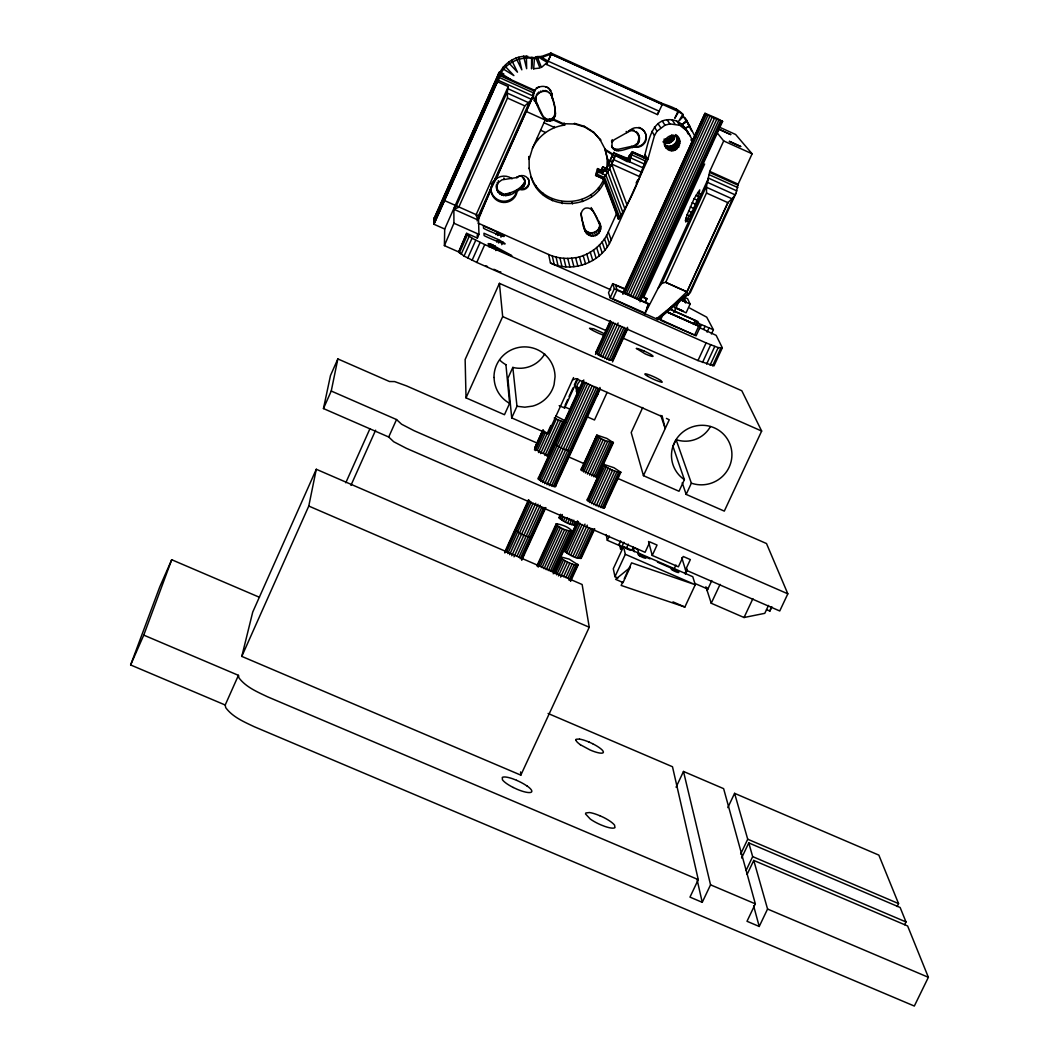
<?xml version="1.0" encoding="UTF-8"?>
<svg xmlns="http://www.w3.org/2000/svg" width="1059" height="1059" viewBox="0 0 1059 1059"><rect width="100%" height="100%" fill="white"/><g stroke="black" fill="none" stroke-linecap="round" stroke-linejoin="round"><path stroke-width="1.5" d="M533.286 97.335L533.432 93.669C534.941 85.633 546.563 83.648 550.654 90.717L548.324 87.765L545.65 86.719M533.286 94.079L533.537 98.275L533.14 96.806C537.601 104.695 540.024 115.405 547.119 121.242L553.42 120.024L564.672 125.108L564.076 123.413M604.001 171.439L597.647 168.593L595.595 175.463L603.246 178.905L618.403 219.12C630.529 201.091 639.848 179.117 646.202 157.95L632.302 151.702L628.9 156.825L631.614 158.201M699.695 327.708L716.162 335.359L722.331 347.802L713.991 365.858L697.974 360.563L476.762 262.433L464.027 256.066L458.732 251.976L444.396 245.622L444.701 229.022L508.241 86.586L497.492 81.742C498.868 80.405 501.516 70.026 498.485 73.428M632.302 151.702L630.039 159.102L631.826 152.748L628.9 156.825M630.939 156.401L631.826 152.748M496.711 188.409L496.578 184.597C494.5 197.014 510.451 198.615 516.858 190.276L516.699 193.413A13.211 13.185 9.2 0 1 491.217 191.983L490.952 188.555A13.211 13.185 9.2 0 1 491.283 186.278M525.026 183.564L524.721 180.361L525.026 183.564L523.755 186.41L517.07 191.494M528.984 159.38L529.076 156.441L529.182 168.659M536.714 103.875L535.695 97.534M534.636 101.346L534.226 99.864L536.291 102.379C532.108 92.543 548.403 86.322 551.805 96.462L551.686 93.218C552.083 102.101 562.329 120.911 546.815 120.236L543.982 118.131L536.132 101.81M544.273 119.138L543.638 116.967L546.47 119.071C559.748 121.864 554.916 101.32 550.587 93.999L550.773 94.555M564.09 123.043L564.315 124.088L553.102 119.018M599.725 226.255L599.301 222.046C602.65 227.314 600.096 235.469 593.384 236.051C581.801 236.422 583.39 220.365 580.729 213.23M606.9 168.977L607.244 158.691L604.901 148.684L608.051 160.571L607.866 166.488M618.403 219.12L618.43 217.995M637.703 143.984L639.08 137.061L636.115 131.501C640.999 135.486 640.602 144.196 634.222 146.486A9.822 9.769 -54.3 0 0 641.913 128.867M444.701 229.022L433.991 224.27L434.283 217.585M716.586 132.097L723.681 140.94L709.755 171.373L706.525 185.987L661.901 283.388L658.01 288.432L644.891 313.729L657.983 319.54L690.243 292.787L736.005 193.254L738.149 184.173L752.115 153.793L735.621 134.493L719.193 127.054M685.477 220.298L685.769 222.019L693.354 209.192L698.424 197.027L699.734 189.865L694.082 198.761L687.132 214.765L685.477 220.298L688.297 221.569M466.662 233.324L458.732 251.976L466.662 233.324L477.384 238.09L478.959 234.37L478.43 215.957L529.579 101.664L532.492 97.521L534.729 89.922M444.396 245.622L453.927 223.237L453.874 209.258L456.27 206.095L507.34 91.656L508.241 86.586M533.657 69.06L534.477 57.676L528.031 57.252L527.739 56.286C516.818 55.465 505.845 61.925 500.483 71.297L500.854 73.323L511.298 79.809M444.542 200.575L455.264 205.34L453.874 209.258L458.719 207.312L507.473 98.077L507.34 91.656M706.525 185.987L706.525 192.95L665.674 282.382L687.026 291.9L727.93 202.587L732.974 197.887L736.005 193.254M599.169 388.944L597.739 394.623L595.965 396.993M663.344 142.065C667.541 146.645 678.091 138.491 673.431 135.552C673.365 140.172 667.66 143.256 663.794 140.648M674.662 135.592C674.345 140.609 668.811 145.335 664.787 140.556L668.785 142.661L670.863 142.33M665.251 145.123L668.004 149.557L667.051 145.957L669.831 150.391L669.01 146.274L671.803 150.722L670.982 146.089L674.292 150.352L672.836 145.401L675.695 149.822L674.464 144.249L678.62 147.122L676.569 140.913L679.468 145.295L676.913 138.954L679.64 141.297L676.741 136.982C678.382 143.243 670.625 148.79 665.251 145.123L666.482 148.273C675.126 156.97 685.928 140.873 675.642 134.572M516.858 190.276L516.501 192.182A13.171 13.145 9.7 0 1 491.098 190.752M241.796 656.395L308.778 506.056L316.284 469.269L582.146 584.515L589.241 627.232L520.829 775.135L241.796 656.395L252.73 612.076L316.284 469.269M616.775 477.966L766.504 543.545L787.83 593.821L779.742 610.977L685.53 569.927L690.349 559.589L683.201 556.465L678.382 566.817L652.238 555.432L657.043 545.054L649.882 541.93L645.077 552.308L406.246 448.261L393.696 441.735L388.706 437.01L323.458 408.562L331.242 391.036L337.847 358.922L389.474 381.518L394.623 381.584L406.537 385.9L538.131 443.522M323.458 408.562L330.487 375.521L337.847 358.922M644.494 163.377L644.931 161.617M453.874 209.258L478.086 220.034C484.109 206.505 488.768 192.103 495.89 179.302L532.492 97.521M643.938 157.963C648.518 143.547 650.729 117.311 672.041 119.826C683.174 121.361 688.443 132.441 692.917 141.403M477.993 223.065L548.655 254.517L550.455 262.989C572.628 273.46 601.605 262.46 611.228 239.916L647.777 159.538L654.475 135.565L657.03 131.223L664.999 125.187L669.87 123.903L679.719 125.253L687.543 131.382M496.764 186.252L498.511 182.347L501.979 179.845L517.163 177.475A7.175 7.161 -1.1 0 1 528.785 180.136A7.175 7.161 -1.1 0 1 521.875 189.839L520.432 189.601M529.474 158.307L532.452 148.379L545.186 119.998L544.895 118.992M503.449 194.274C511.219 193.387 521.359 189.177 524.682 181.764M612.076 142.25L611.917 146.857L611.586 146.142C615.491 155.739 627.603 147.373 634.553 147.108A9.835 9.783 -54.2 0 0 645.752 140.834A9.835 9.783 -54.2 0 0 641.264 128.841A9.835 9.783 -54.2 0 0 628.742 131.607L614.061 139.828L612.076 142.25L611.493 141.006L612.314 139.669M587.321 234.251L586.329 231.047C590.922 234.992 598.812 231.987 599.632 225.991L600.731 229.154M603.246 178.905L607.906 171.558L604.067 169.837L602.174 173.636L604.067 169.837M629.443 155.316L627.391 159.618L627.735 158.479L613.691 152.88L630.118 160.968M602.478 172.816L598.639 171.081L598.335 171.915L606.013 175.357L621.223 215.745M747.125 874.35L753.756 860.424L907.629 925.976L928.372 977.298L914.327 1006.05L254.134 726.673C243.914 721.788 232.609 717.049 225.726 707.65L225.21 705.016L130.628 664.959L143.759 635.122L171.704 559.734L259.442 597.276M130.628 664.959L159.724 586.977L171.704 559.734M766.517 609.64L769.84 611.096L771.468 606.781M642.469 169.069L643.66 165.919M629.192 161.325L630.357 158.559M605.722 170.843L606.622 168.5L602.809 166.792L601.088 170.949L597.276 169.241L597.647 168.593M602.809 166.792L601.088 170.949M575.792 740.109L576.122 739.275L579.458 739.023M641.992 170.247L639.398 176.271M602.531 167.203L606.344 168.91L613.889 152.258M643.25 167.944L615.332 155.382L609.627 168.328L624.863 208.795M630.131 154.799L631.363 152.84M722.331 347.802L718.201 347.604L706.115 342.917L484.77 244.576L472.023 238.209L466.688 234.185M608.078 164.714L611.983 156.097M434.256 218.048L499.226 72.197M434.243 218.551L499.517 71.999L503.819 73.931M434.19 219.584L499.636 72.674M434.15 220.616L499.755 73.349M434.111 221.662L499.874 74.024M434.058 222.708L499.994 74.712L534.874 90.439L534.385 91.008M434.031 223.224L499.822 75.573L534.742 91.312M434.018 223.714L499.173 77.453L534.146 93.205M433.991 224.27L497.492 81.742M225.21 705.016L238.434 675.338L143.759 635.122M345.79 482.772L369.869 428.869M350.939 485.366L375.614 430.192M529.579 101.664L524.814 105.874L475.994 215.003L478.086 220.034M459.354 252.889L467.323 235.072M461.155 254.279L469.137 236.448M662.299 104.47L551.236 54.221L550.746 52.95L661.24 102.948L662.299 104.47L657.454 114.584L546.51 64.453L551.17 54.035L677.945 111.394L682.856 114.293L683.148 116.715L686.576 120.21L689.528 125.875L684.855 128.549L689.608 126.034L695.538 137.524M551.236 54.221L546.51 64.453M477.146 220.921L491.058 189.839M495.864 179.103L533.537 95.006M464.027 256.066L472.023 238.209M467.76 258.105L475.756 240.247M388.706 437.01L396.529 419.549L331.242 391.036M472.102 260.289L480.111 242.418M476.762 262.433L484.77 244.576M488.874 246.8L490.198 243.835C509.75 254.65 527.832 263.665 488.517 244.92L488.159 243.596L490.198 243.835M490.357 247.303L491.68 244.351M496.009 234.688L497.201 232.04L483.407 225.911L483.566 228.162C483.261 228.956 518.884 243.596 497.201 232.04M492.064 247.965L493.388 245.013M497.796 235.522L498.974 232.874M496.764 242.154L497.968 239.466L483.95 233.232L484.109 235.455C483.579 236.078 520.181 251.301 497.968 239.466M493.904 248.759L495.228 245.807M500.92 237.19L502.098 234.542M498.577 243.001L499.782 240.314M495.85 250.586L497.174 247.634M501.754 244.695L502.959 242.008M606.344 330.726L499.424 283.349L465.139 359.504L466.026 397.866L504.468 414.718L509.617 403.36L505.924 364.68M466.026 397.866L502.681 316.588L499.424 283.349M511.709 417.895L516.977 406.272L512.821 367.407L507.883 378.315L511.709 417.895L547.927 433.78L573.554 377.573M657.454 114.584L659.016 111.142L548.138 61.17L541.851 57.411L534.782 58.629C521.809 55.902 507.34 61.66 500.854 73.323M617.053 212.607L608.303 231.855L611.228 239.916M534.808 447.772L543.002 429.782M535.033 447.467L542.539 430.987M534.464 449.823L543.346 430.325M535.814 447.441L537.191 444.449M539.918 438.452L542.645 432.469M535.351 450.591L544.247 431.079M625.062 288.855L612.671 283.653L608.528 292.734L610.156 297.844L644.891 313.729M537.416 450.022L545.623 432.006M538.501 452.55L550.826 425.519M610.156 297.844L614.352 288.67L612.671 283.653M540.553 453.609L556.306 419.06L554.254 418.014M612.711 299.3L616.894 290.113L614.352 288.67M565.056 405.293L567.717 399.481M569.04 396.582L573.012 387.859M574.335 384.947L576.996 379.135M543.413 453.106L558.49 420.066L565.612 422.462M559.178 405.637L564.632 408.033L577.923 378.91M544.895 455.502L560.648 420.966M546.894 456.217L562.647 421.694M504.772 551.938L528.534 499.716M538.078 478.787L582.953 380.684M595.78 352.395L610.381 320.599M622.718 293.555L705.003 113.3L717.552 118.648L722.609 121.401L639.993 301.815M549.264 455.211L563.653 423.706M504.852 552.97L528.944 500.192M538.435 479.396L583.813 379.982M595.489 354.408L610.606 321.314M622.957 294.243L705.003 113.3M508.346 545.822L511.1 539.825M514.515 532.32L516.58 527.819M517.944 524.814L520.684 518.804M524.245 511.02L528.229 502.297M541.162 473.942L543.995 467.76M545.226 465.047L549.29 456.151M550.839 452.749L555.644 442.252M562.488 427.24L565.241 421.23M572.773 404.723L576.89 395.709M580.319 388.203L581.682 385.198M597.448 350.675L600.188 344.665M607.72 328.158L609.785 323.657M624.863 290.629L627.603 284.619M631.032 277.114L633.083 272.613M634.447 269.608L639.252 259.098M642.681 251.592L644.732 247.091M646.109 244.086L648.849 238.09M657.758 218.578L660.498 212.568M667.355 197.556L672.147 187.046M679.004 172.035L683.796 161.524M689.277 149.518L693.393 140.516M696.822 133.01L698.185 130.005M700.926 123.996L705.042 114.994M506.44 552.335L529.871 501.026M539.375 480.217L584.105 382.246M597.157 353.653L611.586 322.042M624.638 293.449L706.419 114.346L705.36 113.737M507.777 553.553L531.3 502.032M540.686 481.488L585.931 382.405M598.282 355.374L613.36 322.346M626.385 293.82L707.981 115.153L706.419 114.346M509.604 554.664L533.154 503.118M542.539 482.573L587.824 383.451M600.162 356.42L615.266 323.379M628.291 294.852L709.927 116.133L707.981 115.153M511.735 555.776L535.761 503.21M544.683 483.685L589.982 384.549M602.333 357.505L618.112 322.969M630.476 295.924L712.138 117.178L709.927 116.133M514.012 556.835L538.038 504.269M546.96 484.744L592.272 385.608M604.623 358.577L619.727 325.523M632.779 296.997L714.468 118.251L722.609 121.401M516.951 556.24L540.302 505.183M549.224 485.671L594.536 386.561M606.886 359.531L621.99 326.49M635.043 297.963L716.744 119.27M519.056 556.955L541.93 506.943M551.448 486.121L596.627 387.342M608.978 360.325L624.082 327.297M637.121 298.77L718.809 120.157M520.234 558.715L543.691 507.42M553.208 486.611L598.017 388.679M611.096 360.086L625.538 328.489M638.617 299.896L720.53 120.845M521.584 558.9L545.041 507.645M554.545 486.849L600.016 387.462M612.406 360.404L627.537 327.31M639.914 300.253L721.788 121.295M521.637 559.245L524.377 553.235M525.754 550.243L542.327 513.999M543.598 511.219L544.975 508.214M555.22 485.829L575.183 442.185M578.624 434.68L586.858 416.677L594.496 419.986L607.111 392.412M590.287 409.171L599.222 389.659M612.949 359.65L616.378 352.144M617.754 349.139L627.365 328.131M641.092 298.122L649.339 280.119M652.768 272.613L663.066 250.096M664.443 247.104L678.859 215.586M680.235 212.581L690.534 190.077M691.911 187.072L702.21 164.555M703.573 161.564L711.82 143.547M715.249 136.042L722.119 121.044M521.73 560.29L545.848 507.565M555.366 486.783L600.307 388.706M612.486 361.926L627.788 328.634M643.673 297.235L704.632 164.026M645.527 301.087L646.718 298.492L642.389 296.573M645.659 301.881L646.718 298.492M646.824 307.957L648.77 303.721L617.026 289.597L615.504 285.083L625.975 289.756M644.825 313.57L648.77 303.721M658.01 288.432L707.491 180.414M536.979 565.638L556.213 523.795C561.852 524.509 569.504 527.157 572.442 531.75L554.069 571.754M575.646 524.854C570.086 525.37 563.189 521.531 558.993 517.599L560.582 514.264M580.928 469.759L596.879 435.077L606.82 438.413L613.386 442.702L597.422 477.384M537.323 566.261L556.981 523.715M559.351 518.195L560.714 515.203M581.298 470.328L596.879 435.077M538.197 567.094L557.246 525.555L556.213 523.795M560.251 519.003L562.303 514.515M582.212 471.109L597.991 436.679L597.064 435.924M540.262 566.591L558.636 526.522L557.246 525.555M561.641 519.956L563.004 516.964M583.615 472.036L599.407 437.605L597.991 436.679M542.009 567.65L560.396 527.567L558.636 526.522M563.414 521.002L564.778 518.01M585.402 473.069L601.194 438.625L599.407 437.605M544.048 568.723L562.448 528.626L560.396 527.567M565.453 522.061L567.505 517.573M587.441 474.128L603.259 439.67L601.194 438.625M662.841 314.973L660.432 320.215L693.235 334.459M546.206 569.716L564.606 529.632L572.442 531.75M567.624 523.067L569.689 518.579M589.625 475.134L605.444 440.676L613.386 442.702M548.363 570.589L566.764 530.506M569.768 523.953L571.834 519.453M591.769 476.021L607.588 441.577M550.349 571.264L568.736 531.194M571.754 524.642L573.819 520.154M593.755 476.735L609.574 442.305M552.03 571.701L570.417 531.658M573.422 525.092L574.799 522.1M595.423 477.212L611.228 442.794M553.301 571.86L571.688 531.843M574.693 525.29L576.056 522.299M596.667 477.437L612.473 443.033M562.766 551.501L564.804 547.066M603.392 463.048L604.768 460.069M606.145 457.078L613.002 442.159M575.447 525.211L576.824 522.219M553.235 573.779L560.992 556.968L569.16 559.112L578.174 564.91L570.629 581.325M580.941 557.431C578.346 560.502 567.161 553.936 563.918 550.521L577.526 520.909M587.043 500.179L603.564 464.305L613.942 467.721L620.839 472.288L604.292 508.148M554.281 572.945L560.992 556.968M564.288 551.17L577.896 521.531M587.441 500.788L603.564 464.305M673.789 312.577L679.123 300.968M559.046 562.819L560.423 559.84M571.728 535.245L573.766 530.797M575.116 527.845L577.843 521.928M588.711 498.273L590.075 495.308M592.113 490.873L596.866 480.521M598.229 477.569L602.306 468.7M555.22 573.819L562.091 558.874L561.138 558.014M565.228 552.03L578.863 522.378M588.394 501.622L604.742 466.039L603.776 465.219M556.663 574.852L563.534 559.893L562.091 558.874M566.684 553.05L580.319 523.384M589.863 502.615L606.225 467.019L604.742 466.039M732.974 197.887L688.271 295.117L687.225 293.978L656.937 318.415L657.983 319.54L686.947 291.741L727.93 202.587M682.671 301.219L683.492 298.559L685.57 303.033M558.503 575.964L565.387 561.005L563.534 559.893M568.537 554.161L582.185 524.483M591.729 503.713L608.104 468.104L606.225 467.019M560.648 577.089L567.518 562.117L565.387 561.005M570.669 555.273L585.005 524.112M593.874 504.812L610.262 469.203L608.104 468.104M563.6 576.639L569.795 563.176L575.858 565.254L578.174 564.91M572.945 556.319L587.282 525.158M596.164 505.871L612.539 470.262L618.588 472.433L620.839 472.288M683.333 296.798L687.582 298.691L690.124 304.052L686.113 312.802L674.742 307.732M642.734 407.503L631.204 432.549L643.448 475.663L679.018 491.257L684.379 479.687L673.061 446.66M565.85 577.539L572.045 564.09M575.196 557.233L588.844 527.567M598.401 506.798L614.789 471.189M567.915 578.24L574.11 564.791M577.274 557.947L590.922 528.282M600.479 507.526L616.854 471.93M568.987 580.2L575.858 565.254M579.021 558.411L592.669 528.759M602.214 508.016L618.588 472.433M570.245 580.65L577.804 564.262M580.332 558.583L593.98 528.957M603.524 508.227L620.428 471.692M581.126 558.477L594.761 528.878M693.42 324.438L695.207 320.559L670.122 309.4M694.479 335.332L698.688 326.198L700.317 326.702L696.107 335.835L656.726 317.899M699.522 328.912L701.482 324.663L713.395 329.759L711.436 333.995M703.758 329.177L705.056 326.344M621.567 546.497L607.323 540.302L609.296 536.026M707.081 332.142L709.04 327.893M643.448 475.663L669.248 419.774L666.429 418.411M697.974 360.563L706.115 342.917M702.514 362.482L710.655 344.863M618.668 545.239L620.667 540.937M623.91 542.234L620.614 549.369L619.356 543.77M706.631 364.071L714.772 346.452M629.787 566.777L629.973 567.611L615.623 579.326L623.049 582.556L622.864 581.709L621.143 585.428L684.855 607.045L695.273 584.74L692.771 576.705L623.539 546.55L613.293 568.723L614.961 576.692L617.94 577.976M710.059 365.209L718.201 347.604M673.034 446.196L676.079 439.631A28.355 27.865 -21.5 0 0 710.457 426.539M626.306 548.416L628.278 544.141M614.961 576.692L625.326 554.307L623.539 546.55M712.588 365.818L720.716 348.239M631.866 550.336L633.216 547.41L637.69 549.369L638.776 553.725M624.254 578.717L631.588 562.858L695.273 584.74L625.326 554.307M623.049 582.556L629.973 567.611M622.679 337.967L741.816 390.758L761.659 431.053L724.303 511.113L686.166 494.394L691.368 483.169A30.287 29.692 -20.9 0 0 731.809 457.236A30.287 29.692 -20.9 0 0 696.412 425.824A30.287 29.692 -20.9 0 0 674.345 468.065A30.354 29.745 -20.9 0 0 684.379 479.687M663.94 139.219L668.692 138.755L671.763 135.062L674.557 137.882M675.933 565.056L673.961 569.318L657.467 562.144M685.041 573.131L687.026 568.868M685.358 574.163L687.344 569.901M706.803 589.519L707.491 588.036L707.836 589.095L694.876 583.456M707.147 590.578L711.82 580.557M768.516 605.417L764.783 613.333L744.04 617.516L711.238 603.246L720.08 584.369M744.04 617.516L752.896 598.666M676.079 787.208L683.492 771.455L723.628 788.651L755.332 903.843L747.005 921.29L759.224 926.466L767.563 909.032L753.756 860.424M769.84 611.096L771.839 606.86M727.824 807.607L734.589 793.337L878.851 855.116L898.548 903.592L897.119 906.544M548.085 713.475L672.491 766.742L698.265 879.632L689.978 897.119L702.249 902.321L710.549 884.834L683.492 771.455M740.625 854.123L747.72 839.218L734.589 793.337M741.591 857.989L748.766 842.911L900.137 907.484L906.001 921.952L904.664 924.706M746.066 870.485L752.671 856.612L748.766 842.911M631.416 154.535L631.813 153.714M622.93 212.621L607.72 172.193L613.571 159.618L641.502 172.18M636.115 183.035L637.73 179.831M608.369 232.027C602.439 245.238 589.85 255.126 575.619 257.787M563.918 550.521L564.924 550.031M551.17 54.035L541.851 57.411L541.083 58.788L547.278 62.349L541.453 67.458L537.112 56.604L534.477 57.676M558.993 517.599L559.973 517.176M598.639 171.081L596.972 174.179L604.649 177.621L619.846 217.955M536.264 95.27L538.978 91.934L539.19 92.676M532.452 148.379C538.396 135.711 550.773 126.776 564.672 125.108M604.702 180.798C591.875 212.965 539.918 210.41 531.155 176.734C541.917 208.649 591.279 209.973 603.908 178.812M636.472 348.517L645.196 353.878A9.279 1.099 24.7 0 0 653.059 356.168L651.682 354.964A9.279 1.099 24.7 0 0 644.124 351.006M606.344 168.91L609.587 169.731M615.332 155.382L627.391 161.775M629.006 162.093L630.727 157.897L644.679 164.171M579.551 381.439C576.07 385.026 575.394 390.811 577.976 395.086M595.595 175.463L597.369 173.213M670.029 142.634L670.638 141.972L668.692 138.755M683.148 116.715L679.031 120.766L682.856 114.293C677.442 108.23 668.878 105.979 661.372 103.133M600.056 139.603L593.252 131.806L600.638 140.053L600.056 139.603L605.232 149.412L613.876 154.799M612.658 148.247L612.181 147.095L614.472 148.935L617.529 149.438L633.878 145.838L637.359 143.336M671.075 136.545L672.452 138.663L674.331 137.538L673.431 135.552M536.304 87.99L539.243 86.838M690.786 140.026L694.347 138.147M495.255 179.606L495.731 177.912M572.482 379.929L575.937 378.619L662.299 416.703L665.211 428.511L660.75 415.38M537.112 56.604L541.52 56.471L550.799 53.109M664.496 141.337L668.785 142.661L667.064 143.203L664.231 141.654M661.901 283.388L665.608 282.224L687.026 291.9M673.723 139.669L669.553 140.106M636.578 132.335L632.686 130.575L628.437 131.012L628.742 131.607M646.202 157.95L633.203 152.43M596.482 174.351L596.667 171.439L599.209 172.577M548.655 254.517C557.047 258.224 566.552 259.323 575.567 257.602L577.883 266.127M516.117 528.825C513.814 531.684 530.837 539.375 532.161 536.238M668.785 142.661L665.131 142.872L663.133 141.707L666.839 142.846L664.906 142.515M582.384 468.316L581.431 468.674L584.118 470.964A9.094 1.416 24.7 0 0 590.128 474.048L592.272 474.935A9.187 1.43 24.7 0 0 597.925 476.298M555.379 442.808C553.751 445.429 569.927 452.736 571.503 450.247M672.478 141.191L668.03 140.675M662.616 320.625L664.867 321.91M564.328 123.718L574.719 124.009L584.7 127.014L593.556 132.507M632.355 129.953L630.198 129.9L630.529 130.522M533.815 68.703L539.997 68.054L535.669 57.199M516.977 406.272L524.867 407.199L532.743 406.087A30.552 30.155 -5.8 0 0 554.082 384.589L555.048 376.792A30.552 30.155 -5.8 0 0 524.231 346.889A30.552 30.155 -5.8 0 0 493.984 377.454M479.409 216.102L455.264 205.34M576.255 391.248L579.194 391.711M520.287 188.793L521.73 189.018A7.161 7.148 -0.9 0 0 528.229 178.494M490.092 189.879L491.072 190.051L490.939 188.621M494.91 179.13L495.89 179.302L491.257 183.909L492.501 184.504M666.389 140.821L670.638 141.972L666.892 141.615L665.542 139.484M499.729 271.686L500.841 271.978M496.512 186.741L498.034 190.726L503.409 194.022L503.634 195.716M634.288 130.376L632.236 129.754L632.686 130.575M547.212 91.1L545.133 90.478L545.372 91.206M591.994 131.025L584.409 126.339L574.455 123.334L574.719 124.009M516.54 780.271L512.688 778.775A16.415 3.998 24.9 0 0 502.297 777.425L502.429 779.755A16.415 3.998 24.9 0 0 513.191 787.459M620.534 156.242L627.537 159.102M697.1 322.836L701.482 324.663M555.79 416.002L565.321 420.86M644.203 351.045L642.045 350.132A9.279 1.099 24.7 0 0 636.38 348.464M698.265 879.632L267.503 696.782C257.297 691.898 246.019 687.185 238.977 677.906L238.434 675.338M710.549 884.834L755.332 903.843M767.563 909.032L928.372 977.298M747.72 839.218L898.548 903.592M752.671 856.612L906.001 921.952M493.812 269.277L498.259 271.197M308.778 506.056L589.241 627.232M672.968 601.869L684.855 607.045M608.25 164.555L611.189 165.839M787.83 593.821L414.122 430.722L401.56 424.209L396.529 419.549M626.001 548.443L630.502 550.389M637.995 553.658L642.482 555.618M645.487 556.915L649.974 558.874M568.379 456.773L583.496 463.392M570.417 409.396L564.394 406.749L564.632 408.033M502.681 316.588L761.659 431.053M683.386 311.161L674.874 307.362L682.42 310.79M671.446 309.718L697.841 321.459L700.317 326.702M640.96 296.414L646.943 299.088M697.471 325.391L665.992 311.386L697.497 325.444L695.207 320.559M666.111 311.717L698.688 326.198M616.894 290.113L649.035 304.41M550.455 262.989L610.778 289.809M453.927 223.237L478.959 234.37M613.611 299.115L644.375 312.815M681.731 299.949L686.1 301.894L684.008 297.433M681.599 300.253L690.124 304.052M692.149 202.719L696.372 204.612M690.269 206.889L694.492 208.795M603.868 170.459L607.72 172.193M688.562 210.993L691.368 212.263M687.132 214.765L691.355 216.658M596.045 175.397L603.696 178.825M686.073 217.942L688.893 219.2M709.755 171.373L738.149 184.173M709.834 172.498L738.282 185.325M709.358 174.775L737.845 187.615M498.114 80.219L533.114 95.985M736.852 190.898L708.352 178.058L707.359 182.32L734.906 194.724M508.042 88.771L531.155 99.175M508.002 93.404L527.885 102.366M632.289 152.734L646.202 158.996M707.134 187.575L731.465 198.536M507.473 98.077L524.814 105.874M631.746 154.852L645.686 161.114M526.151 111.42L545.186 119.998M728.023 202.719L706.605 193.082M543.969 122.738L554.572 127.504L554.254 126.484M697.537 192.526L700.356 193.797M695.922 195.28L700.145 197.186M694.082 198.761L698.305 200.667M610.474 161.656L608.051 160.571L607.244 158.691M639.57 176.588L611.625 164.039L626.862 204.533M536.661 139.007L537.893 139.563L537.442 137.789M723.681 140.94L752.115 153.793M540.593 130.244L545.438 132.441M610.05 160.465L612.976 161.789M712.138 117.178L714.468 118.251M689.753 308.103L706.724 317.171L713.395 329.759M485.644 265.703L487.511 266.564M603.259 439.67L605.444 440.676M556.306 419.06L558.49 420.066M610.262 469.203L612.539 470.262M562.448 528.626L564.606 529.632M567.518 562.117L569.795 563.176M589.016 742.028L592.59 743.683M599.725 815.642L603.59 817.429A16.401 3.984 25.3 0 1 614.564 825.146L614.961 827.595A16.401 3.984 25.3 0 1 604.927 826.444L601.075 824.948A16.242 3.945 25.3 0 1 590.326 819.097L585.521 813.947L585.865 812.968L589.439 812.531A16.242 3.945 25.3 0 1 599.738 815.708M513.231 787.472L517.136 789.286A16.269 3.971 24.9 0 0 527.66 792.463A16.415 3.998 24.9 0 0 527.17 786.043M611.903 156.48L614.816 157.857M605.708 150.51L613.148 155.143M580.226 744.662L590.181 750.024A15.051 3.389 25.1 0 0 603.378 751.903L602.756 750.672A15.051 3.389 25.1 0 0 592.696 743.762M672.452 138.663L673.498 139.325M512.053 178.839L511.391 178.256A13.211 13.185 9.2 0 0 498.18 177.515L495.334 179.461A13.211 13.185 9.2 0 0 493.084 182.069M682.592 115.563L686.576 120.21L682.446 124.274L687.132 121.6L684.855 117.88M583.933 227.884L586.408 231.312M523.967 179.09L523.742 177.899L524.708 180.467L521.849 176.429L520.34 175.979L516.779 176.985L516.911 177.78M600.307 224.918C595.833 219.716 594.523 205.87 585.137 208.226C576.559 212.687 584.74 223.939 584.833 230.796M672.24 140.834L670.029 137.802M534.371 100.406L537.469 104.828M576.467 387.965L578.307 390.228M612.857 359.636L613.082 360.417A9.65 1.191 24.6 0 1 607.164 358.723L604.901 357.77A9.677 1.191 24.6 0 1 598.547 354.58A9.584 1.191 24.6 0 1 595.701 352.382L595.886 352.131A9.677 1.191 24.6 0 1 596.68 352.157M685.411 119.27L689.608 126.034M676.979 109.54L678.634 111.804L674.808 118.277L677.945 111.394L676.291 109.13M684.538 127.186L689.991 135.737M681.069 123.651L684.035 127.808M676.82 121.136L679.719 125.253M678.951 139.417C673.868 129.291 658.817 140.331 666.482 148.273L664.43 144.964M672.041 119.826L674.887 123.929M667.091 119.799L669.87 123.903M676.913 138.954L679.812 143.309M662.285 121.057L664.999 125.187M675.735 142.713L678.62 147.122M674.464 144.249L677.336 148.657M657.97 123.532L660.631 127.676M667.17 139.325L668.52 141.456M670.982 146.089L673.802 150.537M654.422 127.027L657.03 131.223M555.565 485.075L555.935 485.684A9.61 1.562 24.6 0 1 547.41 483.685L545.16 482.639A9.61 1.562 24.6 0 1 538.779 478.642L538.422 478.046A9.61 1.562 24.6 0 1 539.468 477.635M651.894 131.316L654.475 135.565M676.78 136.346L679.64 141.297M591.994 208.954L597.501 218.763M637.584 133.077L638.061 133.911M638.603 134.97L639.067 135.804M639.08 137.061L639.557 137.908M639.001 139.219L639.477 140.066M638.378 141.284L638.842 142.144M645.288 154.985L647.777 159.538M626.2 131.422L626.835 132.627M633.878 145.838L634.553 147.108M631.786 146.327L632.448 147.598M687.781 123.506L691.553 130.8M686.947 131.488L688.403 134.281M617.529 149.438L618.138 150.709M615.967 149.385L616.576 150.669M614.472 148.935L615.067 150.219M613.135 148.114L613.73 149.385M577.314 391.949L575.686 386.376M600.334 139.351L600.638 140.053M584.409 126.339L584.7 127.014M550.481 90.2L551.858 93.735M657.639 318.693L657.983 319.54M686.947 291.741L688.271 295.117M598.481 187.562L599.248 189.587M603.299 177.833L618.88 219.107M606.529 235.363L609.428 243.477M590.988 194.604L591.716 196.67M541.52 56.471L541.851 57.411M676.079 439.631L691.368 483.169M599.791 224.124L600.797 227.01M598.295 220.166L599.288 223.012M604.451 238.699L607.297 246.879M599.01 228.042L600.109 231.219M591.2 207.551L592.153 210.317M661.941 415.644L662.299 416.703M602.094 241.836L604.901 250.083M597.872 229.856L598.957 233.046M551.62 95.906L551.977 96.991M682.234 482.772L686.166 494.394M552.11 98.024L552.48 99.109M596.31 231.325L597.382 234.529M549.052 92.239L549.29 92.967M599.46 244.775L602.227 253.075M555.194 112.347L555.578 113.498M594.417 232.331L595.489 235.548M555.154 113.922L555.538 115.074M554.704 115.431L555.075 116.596M581.934 199.463L582.622 201.567M592.338 232.834L593.384 236.051M596.588 247.462L599.301 255.801M553.87 116.768L554.254 117.933M705.903 586.765L711.238 603.246M590.194 232.768L591.226 235.985M552.891 118.356L553.42 120.024M588.142 232.159L589.161 235.376M593.503 249.898L596.151 258.29M542.976 90.412L543.214 91.14M532.412 57.451L531.578 68.835L531.605 57.371M551.501 119.098L552.03 120.779M584.939 229.763L585.852 232.689M583.443 225.805L584.343 228.704M549.978 119.455L550.495 121.136M540.871 90.902L541.096 91.643M549.422 118.952L550.098 121.123M590.207 252.042L592.788 260.474M681.784 557.656L685.53 569.927M571.939 201.845L572.562 203.95M586.752 253.908L589.267 262.367M546.47 119.071L547.119 121.242M545.094 118.33L545.742 120.501M537.403 93.417L537.615 94.158M526.389 56.246L526.641 68.689L523.583 56.153M583.125 255.457L585.587 263.956M535.642 97.349L535.854 98.09M537.151 103.716L537.747 105.794M579.392 256.702L581.775 265.213M490.727 188.78L491.072 190.051M561.667 201.554L562.25 203.659M753.598 905.776L759.224 926.466M648.532 541.493L652.238 555.432M571.675 258.184L573.912 266.722M518.804 57.292L521.835 69.828L516.024 57.954M567.756 258.409L569.914 266.947M551.832 198.615L552.361 200.707M563.825 258.303L565.916 266.855M633.216 547.41L634.275 551.765M559.92 257.853L561.932 266.391M529.116 168.156L531.565 178.719M524.483 179.275L525.079 181.989M543.082 193.241L543.571 195.306M511.696 60.297L517.48 72.184L509.485 63.686L509.048 61.726M556.068 257.059L558.014 265.584M697.153 879.936L702.249 902.321M552.295 255.947L554.175 264.459M536.026 185.775L536.476 187.8M606.105 534.504L607.323 540.302M505.5 65.102L505.898 67.074L513.893 75.586L503.449 69.087L503.065 67.101M524.231 183.26L524.576 185.073M523.411 184.597L523.755 186.41M522.272 185.669L522.603 187.483M509.591 192.817L509.803 194.247M507.698 193.837L507.896 195.28M503.899 177.952L504.084 179.342M505.593 194.327L505.792 195.769M501.357 193.413L501.569 195.094M498.312 180.718L498.511 182.347M499.517 192.288L499.729 193.969M497.187 182.545L497.386 184.187M498.034 190.726L498.233 192.394M497.015 188.833L497.214 190.501M520.604 771.918L520.829 775.135M477.212 234.952L477.384 238.09M580.425 744.742A15.051 3.389 25.1 0 1 576.003 740.201M579.604 739.129A15.051 3.389 25.1 0 1 589.161 742.134M516.554 780.324A16.269 3.971 24.9 0 1 527.17 786.122M604.437 506.427A9.61 1.562 24.7 0 1 604.835 507.049L604.649 507.393A9.61 1.562 24.7 0 1 598.745 506.043L596.495 505.117A9.61 1.562 24.7 0 1 590.154 501.834L587.388 499.424A9.505 1.549 24.7 0 1 588.38 499.001M549.078 455.622A9.107 1.416 24.5 0 1 543.227 453.53L541.043 452.511A9.2 1.43 24.5 0 1 534.954 448.738L534.848 447.878A9.2 1.43 24.5 0 1 535.629 447.838M603.617 335.16A9.266 1.099 24.6 0 1 597.633 332.817L593.424 330.765A9.266 1.099 24.6 0 1 589.519 328.264L593.609 328.767L602.002 332.552A9.266 1.099 24.6 0 1 605.06 334.366M647.83 376.355A9.637 1.191 24.7 0 1 644.878 374.118L645.024 373.853A9.663 1.191 24.7 0 1 650.835 375.495L653.085 376.448A9.637 1.191 24.7 0 1 660.935 380.578L662.232 382.14A9.637 1.191 24.7 0 1 656.421 380.499L654.171 379.546A9.65 1.191 24.7 0 1 647.804 376.342M580.001 388.852A11.292 11.146 -13.2 0 1 577.645 387.157M509.604 403.373A30.526 30.129 -5.8 0 1 494.09 377.52M544.723 353.918A28.54 28.236 -5 0 1 512.821 367.42M505.871 364.667A28.54 28.236 -5 0 1 499.927 360.259M638.776 127.398A9.822 9.769 -54.3 0 1 640.933 128.258M730.684 134.559L719.802 129.635L730.684 134.559M740.678 146.473L729.413 141.376L740.678 146.473M672.505 570.113A4.196 0.715 25 0 0 678.766 572.495A4.196 0.715 25 0 0 673.776 569.345A4.196 0.715 25 0 0 672.505 570.113M639.504 555.75A4.21 0.715 24.9 0 0 645.805 558.133A4.21 0.715 24.9 0 0 640.841 555.009A4.21 0.715 24.9 0 0 639.504 555.75"/></g></svg>
